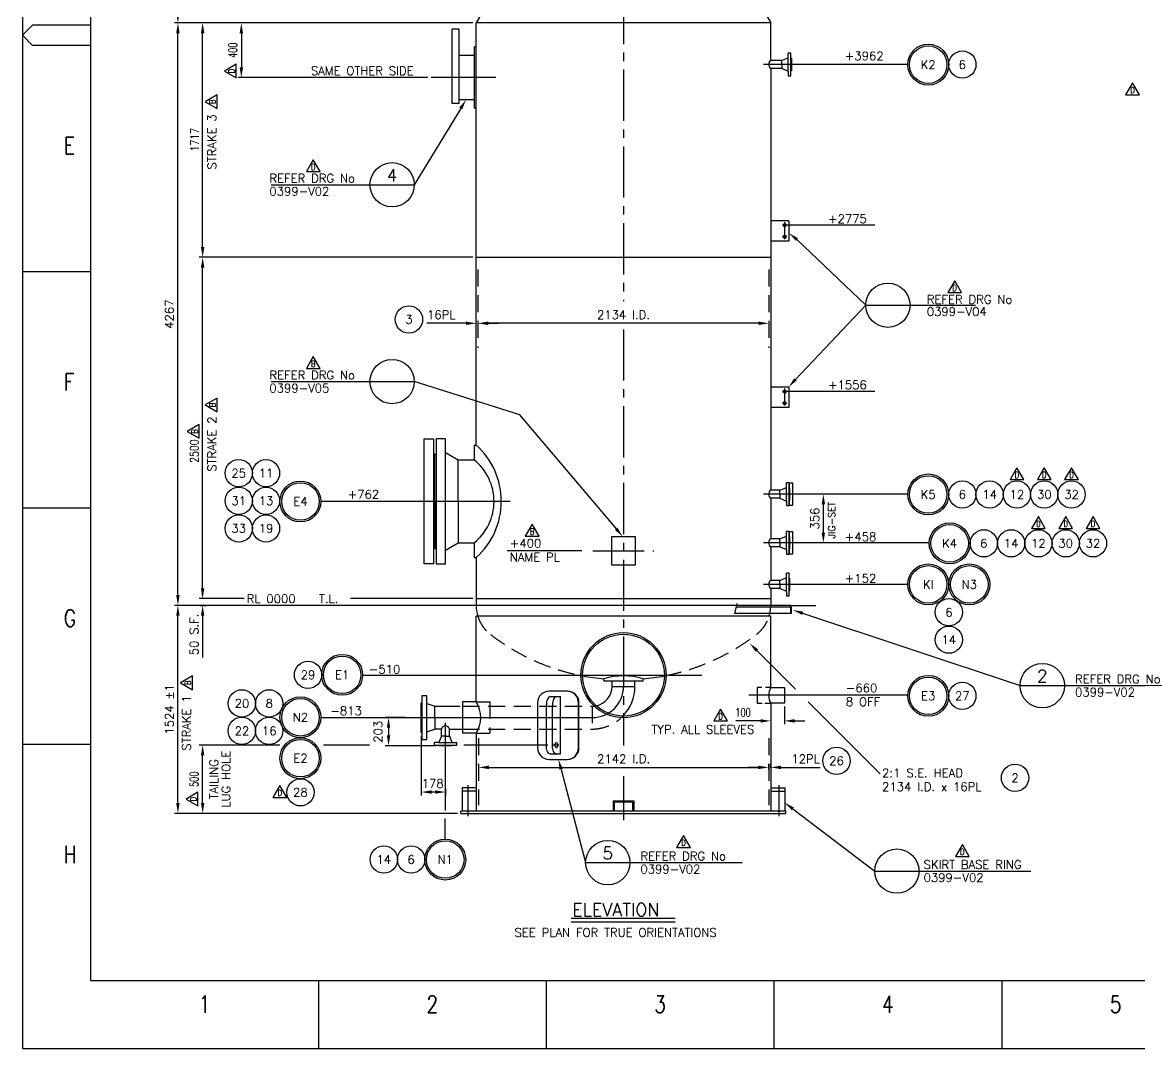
# Model space of a CAD drawing. Extents: x 0 to 21025, y 0 to 14850.
# Drawn here: x 0 to 8185, y 0 to 7520 of the extents above; entities that cross this region are included whole.
import ezdxf
from ezdxf.enums import TextEntityAlignment as Align

# ---------------------------------------------------------------- set-up
doc = ezdxf.new("R2010")
doc.units = 0
doc.header["$LTSCALE"] = 500
doc.header["$MEASUREMENT"] = 0
for name, pattern in [('CENTER', [2, 1.25, -0.25, 0.25, -0.25]), ('CENTER2', [1.125, 0.75, -0.125, 0.125, -0.125]), ('HIDDEN', [0.375, 0.25, -0.125])]:
    doc.linetypes.add(name, pattern=pattern)
doc.layers.get('0').update_dxf_attribs({"linetype": 'CONTINUOUS'})
doc.layers.get('DEFPOINTS').update_dxf_attribs({"linetype": 'CONTINUOUS'})
for name, color, linetype in [('BORDER', 5, 'CONTINUOUS'), ('CENTER', 7, 'CENTER2'), ('DIM', 7, 'CONTINUOUS'), ('DIMS', 7, 'CONTINUOUS'), ('HIDDEN', 2, 'HIDDEN'), ('L025_BLK', 7, 'CONTINUOUS'), ('L025_CENTER', 7, 'CENTER'), ('L050_CONT', 1, 'CONTINUOUS'), ('L25', 7, 'CONTINUOUS'), ('L35', 2, 'CONTINUOUS'), ('L50', 1, 'CONTINUOUS'), ('TEXT35', 2, 'CONTINUOUS'), ('TEXT50', 1, 'CONTINUOUS')]:
    doc.layers.add(name, color=color, linetype=linetype)
doc.styles.add('ROMANS', font='ROMANS', dxfattribs={"height": 62.5})
doc.styles.add('T25', font='romans', dxfattribs={"width": 0.8, "height": 2.5})
doc.styles.add('T50', font='romans', dxfattribs={"width": 0.8, "height": 5})
doc.styles.add('TDIM', font='romans', dxfattribs={"width": 0.7})
doc.dimstyles.get("Standard").update_dxf_attribs({"dimtxt": 0.18, "dimasz": 0.18, "dimexe": 0.18, "dimexo": 0.0625, "dimgap": 0.09, "dimtad": 0, "dimtih": 1, "dimtoh": 1, "dimdec": 4, "dimzin": 0, "dimdsep": 46, "dimtxsty": 'Standard', "dimcen": 0.09, "dimadec": 0, "dimazin": 0, "dimtfac": 1, "dimtdec": 4, "dimtofl": 0, "dimtmove": 0, "dimatfit": 3, "dimfxl": 0, "dimtolj": 1, "dimtzin": 0, "dimarcsym": 0})

# ---------------------------------------------------------------- blocks, each defined once
blk = doc.blocks.new('*D9')
at = {"color": 0, "linetype": 'ByBlock'}
for p, q in [((3299.5, 7096), (1114.5, 7096)), ((1139.5, 2904), (1139.5, 7021)), ((3022.3, 2829), (1114.5, 2829))]:
    blk.add_line(p, q, dxfattribs=at)
for points in [[(1127, 7021), (1152, 7021), (1139.5, 7096)], [(1127, 2904), (1152, 2904), (1139.5, 2829)]]:
    blk.add_solid(points, dxfattribs=at)
at = {"layer": 'DEFPOINTS', "color": 0, "linetype": 'ByBlock'}
for p in [(1139.5, 7096), (3324.5, 7096), (3047.3, 2829)]:
    blk.add_point(p, dxfattribs=at)
at = {"color": 2, "linetype": 'ByBlock', "style": 'ROMANS'}
blk.add_text('4267', height=62.5, rotation=90, dxfattribs=at).set_placement((1077, 4962.5), align=Align.MIDDLE_CENTER)
blk = doc.blocks.new('*D10')
at = {"color": 0, "linetype": 'ByBlock'}
for p, q in [((3911.5, 8163), (1114.5, 8163)), ((1139.5, 7171), (1139.5, 8088)), ((3299.5, 7096), (1114.5, 7096))]:
    blk.add_line(p, q, dxfattribs=at)
for points in [[(1127, 8088), (1152, 8088), (1139.5, 8163)], [(1127, 7171), (1152, 7171), (1139.5, 7096)]]:
    blk.add_solid(points, dxfattribs=at)
at = {"layer": 'DEFPOINTS', "color": 0, "linetype": 'ByBlock'}
for p in [(1139.5, 8163), (3936.5, 8163), (3324.5, 7096)]:
    blk.add_point(p, dxfattribs=at)
at = {"color": 2, "linetype": 'ByBlock', "style": 'ROMANS'}
blk.add_text('1067', height=62.5, rotation=90, dxfattribs=at).set_placement((1077, 7629.5), align=Align.MIDDLE_CENTER)
blk = doc.blocks.new('*D11')
at = {"color": 0, "linetype": 'ByBlock'}
for p, q in [((3324.5, 4920.6), (3324.5, 4920.6)), ((3337.5, 4920.6), (3337.5, 4920.6)), ((3174.5, 4895.6), (2963.2, 4895.6)), ((3249.5, 4895.6), (3174.5, 4895.6)), ((3412.5, 4895.6), (3487.5, 4895.6))]:
    blk.add_line(p, q, dxfattribs=at)
for points in [[(3249.5, 4908.1), (3249.5, 4883.1), (3324.5, 4895.6)], [(3412.5, 4908.1), (3412.5, 4883.1), (3337.5, 4895.6)]]:
    blk.add_solid(points, dxfattribs=at)
at = {"layer": 'DEFPOINTS', "color": 0, "linetype": 'ByBlock'}
for p in [(3324.5, 4895.6), (3324.5, 4895.6), (3337.5, 4895.6)]:
    blk.add_point(p, dxfattribs=at)
at = {"color": 2, "linetype": 'ByBlock', "style": 'ROMANS'}
blk.add_text('16PL', height=62.5, dxfattribs=at).set_placement((3068.9, 4958.1), align=Align.MIDDLE_CENTER)
blk = doc.blocks.new('*D12')
at = {"color": 0, "linetype": 'ByBlock'}
for p, q in [((3337.5, 4920.6), (3337.5, 4920.6)), ((5394.5, 4895.6), (3412.5, 4895.6)), ((5469.5, 4888.5), (5469.5, 4870.6))]:
    blk.add_line(p, q, dxfattribs=at)
for points in [[(3412.5, 4908.1), (3412.5, 4883.1), (3337.5, 4895.6)], [(5394.5, 4908.1), (5394.5, 4883.1), (5469.5, 4895.6)]]:
    blk.add_solid(points, dxfattribs=at)
at = {"layer": 'DEFPOINTS', "color": 0, "linetype": 'ByBlock'}
for p in [(5469.5, 4913.5), (3337.5, 4895.6), (3337.5, 4895.6)]:
    blk.add_point(p, dxfattribs=at)
at = {"color": 2, "linetype": 'ByBlock', "style": 'ROMANS'}
blk.add_text('2134 I.D.', height=62.5, dxfattribs=at).set_placement((4403.5, 4958.1), align=Align.MIDDLE_CENTER)
blk = doc.blocks.new('*D13')
at = {"color": 0, "linetype": 'ByBlock'}
for p, q in [((5842.8, 3643.3), (5842.8, 3643.3)), ((5867.8, 3362.3), (5867.8, 3568.3)), ((5842.8, 3287.3), (5842.8, 3287.3))]:
    blk.add_line(p, q, dxfattribs=at)
for points in [[(5855.3, 3568.3), (5880.3, 3568.3), (5867.8, 3643.3)], [(5855.3, 3362.3), (5880.3, 3362.3), (5867.8, 3287.3)]]:
    blk.add_solid(points, dxfattribs=at)
at = {"layer": 'DEFPOINTS', "color": 0, "linetype": 'ByBlock'}
for p in [(5867.8, 3643.3), (5867.8, 3643.3), (5867.8, 3287.3)]:
    blk.add_point(p, dxfattribs=at)
at = {"color": 2, "linetype": 'ByBlock', "style": 'ROMANS'}
blk.add_text('356', height=62.5, rotation=90, dxfattribs=at).set_placement((5805.3, 3465.3), align=Align.MIDDLE_CENTER)
blk = doc.blocks.new('*D14')
at = {"color": 0, "linetype": 'ByBlock'}
for p, q in [((5392.5, 1641.8), (5317.5, 1641.8)), ((5467.5, 1625.9), (5467.5, 1666.8)), ((5482.5, 1639.5), (5482.5, 1666.8)), ((5557.5, 1641.8), (5632.5, 1641.8)), ((5632.5, 1641.8), (5843.8, 1641.8))]:
    blk.add_line(p, q, dxfattribs=at)
for points in [[(5392.5, 1654.3), (5392.5, 1629.3), (5467.5, 1641.8)], [(5557.5, 1654.3), (5557.5, 1629.3), (5482.5, 1641.8)]]:
    blk.add_solid(points, dxfattribs=at)
at = {"layer": 'DEFPOINTS', "color": 0, "linetype": 'ByBlock'}
for p in [(5482.5, 1641.8), (5467.5, 1600.9), (5482.5, 1614.5)]:
    blk.add_point(p, dxfattribs=at)
at = {"color": 2, "linetype": 'ByBlock', "style": 'ROMANS'}
blk.add_text('12PL', height=62.5, dxfattribs=at).set_placement((5738.2, 1704.3), align=Align.MIDDLE_CENTER)
blk = doc.blocks.new('*D33')
at = {"color": 0, "linetype": 'ByBlock'}
for p, q in [((3342.3, 1657.7), (3342.3, 1666.8)), ((3417.3, 1641.8), (5392.5, 1641.8)), ((5467.5, 1625.9), (5467.5, 1666.8))]:
    blk.add_line(p, q, dxfattribs=at)
for points in [[(3417.3, 1654.3), (3417.3, 1629.3), (3342.3, 1641.8)], [(5392.5, 1654.3), (5392.5, 1629.3), (5467.5, 1641.8)]]:
    blk.add_solid(points, dxfattribs=at)
at = {"layer": 'DEFPOINTS', "color": 0, "linetype": 'ByBlock'}
for p in [(5467.5, 1641.8), (3342.3, 1632.7), (5467.5, 1600.9)]:
    blk.add_point(p, dxfattribs=at)
at = {"color": 2, "linetype": 'ByBlock', "style": 'ROMANS'}
blk.add_text('2142 I.D.', height=62.5, dxfattribs=at).set_placement((4404.9, 1704.3), align=Align.MIDDLE_CENTER)
blk = doc.blocks.new('*D15')
at = {"color": 0, "linetype": 'ByBlock'}
for p, q in [((2922.5, 1872.7), (2922.5, 1436.2)), ((3099.5, 1484.8), (3099.5, 1436.2)), ((3024.5, 1461.2), (2997.5, 1461.2))]:
    blk.add_line(p, q, dxfattribs=at)
for points in [[(2997.5, 1473.7), (2997.5, 1448.7), (2922.5, 1461.2)], [(3024.5, 1473.7), (3024.5, 1448.7), (3099.5, 1461.2)]]:
    blk.add_solid(points, dxfattribs=at)
at = {"layer": 'DEFPOINTS', "color": 0, "linetype": 'ByBlock'}
for p in [(2922.5, 1897.7), (3099.5, 1509.8), (2922.5, 1461.2)]:
    blk.add_point(p, dxfattribs=at)
at = {"color": 2, "linetype": 'ByBlock', "style": 'ROMANS'}
blk.add_text('178', height=62.5, dxfattribs=at).set_placement((3005.8, 1523.7), align=Align.MIDDLE_CENTER)
blk = doc.blocks.new('*D16')
at = {"color": 0, "linetype": 'ByBlock'}
for p, q in [((2801.3, 2006.7), (2657.7, 2006.7)), ((2682.7, 1931.7), (2682.7, 1875.7)), ((3028.8, 1800.7), (2657.7, 1800.7))]:
    blk.add_line(p, q, dxfattribs=at)
for points in [[(2670.2, 1931.7), (2695.2, 1931.7), (2682.7, 2006.7)], [(2670.2, 1875.7), (2695.2, 1875.7), (2682.7, 1800.7)]]:
    blk.add_solid(points, dxfattribs=at)
at = {"layer": 'DEFPOINTS', "color": 0, "linetype": 'ByBlock'}
for p in [(2826.3, 2006.7), (2682.7, 1800.7), (3053.8, 1800.7)]:
    blk.add_point(p, dxfattribs=at)
at = {"color": 2, "linetype": 'ByBlock', "style": 'ROMANS'}
blk.add_text('203', height=62.5, rotation=90, dxfattribs=at).set_placement((2605.7, 1902.6), align=Align.MIDDLE_CENTER)
blk = doc.blocks.new('REV')
for p, q in [((0, 3.05), (-2.02, -0.44)), ((2.02, -0.44), (0, 3.05)), ((-2.02, -0.44), (2.02, -0.44))]:
    blk.add_line(p, q)
at = {"style": 'T25', "width": 0.8}
blk.add_attdef('REV_LEVEL', text='', height=1.8, dxfattribs=at).set_placement((0, 0), align=Align.CENTER)
blk = doc.blocks.new('*D39')
at = {"color": 0, "linetype": 'ByBlock'}
for p, q in [((3299.5, 7515), (1579.2, 7515)), ((1604.2, 7440), (1604.2, 7190)), ((2969.7, 7115), (1579.2, 7115))]:
    blk.add_line(p, q, dxfattribs=at)
for points in [[(1591.7, 7440), (1616.7, 7440), (1604.2, 7515)], [(1591.7, 7190), (1616.7, 7190), (1604.2, 7115)]]:
    blk.add_solid(points, dxfattribs=at)
at = {"layer": 'DEFPOINTS', "color": 0, "linetype": 'ByBlock'}
for p in [(3324.5, 7515), (1604.2, 7115), (2994.7, 7115)]:
    blk.add_point(p, dxfattribs=at)
at = {"color": 2, "linetype": 'ByBlock', "style": 'TDIM', "width": 0.7}
blk.add_text('400', height=62.5, rotation=90, dxfattribs=at).set_placement((1541.7, 7315), align=Align.MIDDLE_CENTER)
blk = doc.blocks.new('*D40')
at = {"color": 0, "linetype": 'ByBlock'}
for p, q in [((1885.2, 2224), (1295.8, 2224)), ((1320.8, 1799), (1320.8, 2149)), ((3188, 1724), (1295.8, 1724))]:
    blk.add_line(p, q, dxfattribs=at)
for points in [[(1308.3, 2149), (1333.3, 2149), (1320.8, 2224)], [(1308.3, 1799), (1333.3, 1799), (1320.8, 1724)]]:
    blk.add_solid(points, dxfattribs=at)
at = {"layer": 'DEFPOINTS', "color": 0, "linetype": 'ByBlock'}
for p in [(1320.8, 2224), (1910.2, 2224), (3213, 1724)]:
    blk.add_point(p, dxfattribs=at)
at = {"color": 2, "linetype": 'ByBlock', "style": 'TDIM', "width": 0.7}
blk.add_text('500', height=62.5, rotation=90, dxfattribs=at).set_placement((1258.3, 1974), align=Align.MIDDLE_CENTER)
blk = doc.blocks.new('*D44')
at = {"color": 0, "linetype": 'ByBlock'}
for p, q in [((5482.5, 2506), (5482.5, 2376.6)), ((5582.5, 2506), (5582.5, 2376.6)), ((5332.5, 2401.6), (5226.3, 2401.6)), ((5407.5, 2401.6), (5332.5, 2401.6)), ((5657.5, 2401.6), (5732.5, 2401.6))]:
    blk.add_line(p, q, dxfattribs=at)
for points in [[(5407.5, 2414.1), (5407.5, 2389.1), (5482.5, 2401.6)], [(5657.5, 2414.1), (5657.5, 2389.1), (5582.5, 2401.6)]]:
    blk.add_solid(points, dxfattribs=at)
at = {"layer": 'DEFPOINTS', "color": 0, "linetype": 'ByBlock'}
for p in [(5482.5, 2531), (5582.5, 2531), (5482.5, 2401.6)]:
    blk.add_point(p, dxfattribs=at)
at = {"color": 2, "linetype": 'ByBlock', "style": 'TDIM', "width": 0.7}
blk.add_text('100', height=62.5, dxfattribs=at).set_placement((5279.4, 2464.1), align=Align.MIDDLE_CENTER)
blk = doc.blocks.new('FLG00026')
for p, q in [((-82.55, 0), (-82.55, 22.225)), ((-82.55, 22.225), (82.55, 22.225)), ((82.55, 0), (-82.55, 0)), ((82.55, 22.225), (82.55, 0))]:
    blk.add_line(p, q)

msp = doc.modelspace()

# ---------------------------------------------------------------- linework, layer by layer
at = {"color": 0, "linetype": 'ByBlock'}
for p, q in [((3299.50977, 7515.02412), (1295.76304, 7515.02412)), ((1320.76304, 5873.02412), (1320.76304, 7440.02412)), ((3299.50977, 5798.02412), (1295.76304, 5798.02412)), ((3299.50977, 5798.02412), (1295.76304, 5798.02412)), ((1320.76304, 3323.02412), (1320.76304, 5723.02412)), ((1320.76304, 3373.02412), (1320.76304, 3448.02412)), ((1624.22934, 3298.02412), (1295.76304, 3298.02412)), ((3299.50977, 3298.02412), (2404.41897, 3298.02412)), ((1430.41146, 3248.02412), (1114.53625, 3248.02412)), ((2943.7832, 3248.02412), (1295.76304, 3248.02412)), ((1304.98647, 3248.02412), (1345.76304, 3248.02412)), ((1139.53625, 1799.02412), (1139.53625, 3173.02412)), ((1320.76304, 3173.02412), (1320.76304, 3098.02412)), ((1320.76304, 3098.02412), (1320.76304, 2866.73615)), ((3188.00977, 1724.02412), (1114.53625, 1724.02412))]:
    msp.add_line(p, q, dxfattribs=at)
for points in [[(1308.26304, 7440.02412), (1333.26304, 7440.02412), (1320.76304, 7515.02412)], [(1308.26304, 5873.02412), (1333.26304, 5873.02412), (1320.76304, 5798.02412)], [(1308.26304, 5723.02412), (1333.26304, 5723.02412), (1320.76304, 5798.02412)], [(1308.26304, 3373.02412), (1333.26304, 3373.02412), (1320.76304, 3298.02412)], [(1127.03625, 3173.02412), (1152.03625, 3173.02412), (1139.53625, 3248.02412)], [(1308.26304, 3173.02412), (1333.26304, 3173.02412), (1320.76304, 3248.02412)], [(1127.03625, 1799.02412), (1152.03625, 1799.02412), (1139.53625, 1724.02412)]]:
    msp.add_solid(points, dxfattribs=at)
at = {"layer": 'BORDER', "color": 4, "linetype": 'Continuous'}
for p, q in [((0, 14850), (0, 0)), ((0, 0), (21025, 0))]:
    msp.add_line(p, q, dxfattribs=at)
at = {"layer": 'BORDER', "color": 6}
for p, q in [((500, 14350), (500, 500)), ((500, 500), (20525, 500))]:
    msp.add_line(p, q, dxfattribs=at)
at = {"layer": 'BORDER', "color": 3}
for p, q in [((0, 7425), (75, 7500)), ((500, 7500), (75, 7500)), ((0, 7425), (75, 7350)), ((500, 7350), (75, 7350))]:
    msp.add_line(p, q, dxfattribs=at)
at = {"layer": 'BORDER', "color": 1}
for p, q in [((0, 5693.75), (500, 5693.75)), ((0, 3962.5), (500, 3962.5)), ((0, 2231.25), (500, 2231.25)), ((2168.75, 500), (2168.75, 0)), ((3837.5, 500), (3837.5, 0)), ((5506.25, 500), (5506.25, 0)), ((7175, 500), (7175, 0))]:
    msp.add_line(p, q, dxfattribs=at)
at = {"layer": 'CENTER'}
for p, q in [((4403.50977, 10548.2075), (4403.50977, 5475.64356)), ((4403.50977, 5269.84204), (4403.50977, 2220.21888)), ((4180.06141, 3648.02412), (4626.11263, 3648.02412)), ((4403.50977, 1997.07587), (4403.50977, 1675.29495))]:
    msp.add_line(p, q, dxfattribs=at)
at = {"layer": 'DEFPOINTS', "color": 0, "linetype": 'ByBlock'}
for p in [(1320.76304, 7515.02412), (3324.50977, 7515.02412), (1320.76304, 5798.02412), (3324.50977, 5798.02412), (3324.50977, 5798.02412), (5619.698, 4108.62959), (1139.53625, 3248.02412), (1279.98647, 3248.02412), (1320.76304, 3248.02412), (1455.41146, 3248.02412), (2968.7832, 3248.02412), (3213.00977, 1724.02412)]:
    msp.add_point(p, dxfattribs=at)
at = {"layer": 'DIM'}
for p, q in [((5674.31725, 5928.34122), (6178.10818, 5446.96471)), ((5662.80752, 4903.92415), (6178.10818, 5446.96471)), ((5715.96645, 3190.21392), (7309.54608, 2659.8528)), ((5380.72428, 2917.18612), (5663.06386, 2634.69032)), ((5756.96723, 2540.73499), (6284.60091, 2012.80936))]:
    msp.add_line(p, q, dxfattribs=at)
for points in [[(5666.56615, 5918.53457), (5682.06835, 5938.14787), (5615.47733, 5974.84782)], [(5672.33204, 4895.82887), (5653.283, 4912.01942), (5614.23586, 4846.77702)], [(5712.01917, 3178.35352), (5719.91372, 3202.07432), (5644.80406, 3213.89756)], [(5371.88301, 2908.34973), (5389.56556, 2926.02251), (5327.70595, 2970.2338)]]:
    msp.add_solid(points, dxfattribs=at)
at = {"layer": 'DIMS'}
for p, q in [((3211.549, 6888.95635), (2871.07878, 6329.51932)), ((3643.41993, 4644.8839), (2871.07878, 4887.33595)), ((4355.01918, 3805.24006), (3643.41993, 4644.8839)), ((2543.10083, 2224.02412), (2204.99013, 2224.02412)), ((3850.26761, 2224.02412), (3233.06643, 2224.02412)), ((3946.83419, 2046.47747), (4126.10018, 1362.92659)), ((5644.20669, 1756.96363), (6243.99048, 1300.80508))]:
    msp.add_line(p, q, dxfattribs=at)
for points in [[(3200.87104, 6895.4549), (3222.22696, 6882.4578), (3250.54029, 6953.02412)], [(4359.46053, 3817.1406), (4340.38855, 3800.97708), (4398.41512, 3751.8429)], [(3934.74308, 2043.30649), (3958.92529, 2049.64845), (3927.80832, 2119.02412)], [(5636.63975, 1747.01418), (5651.77363, 1766.91308), (5584.51001, 1802.36524)]]:
    msp.add_solid(points, dxfattribs=at)
at = {"layer": 'HIDDEN'}
for p, q in [((3337.50952, 5708.28872), (3337.50952, 5135.62365)), ((5469.51001, 5708.28872), (5469.51001, 5135.62365)), ((5626.51001, 3238.02412), (5626.51001, 3188.02412)), ((5416.38571, 2645.98897), (5382.51001, 2645.98897)), ((5382.51001, 2645.98897), (5382.51001, 2530.98897)), ((5482.51001, 2645.98897), (5443.1353, 2645.98897)), ((3324.50977, 2540.57686), (3424.50977, 2540.57686)), ((3424.50977, 2540.57686), (3424.50977, 2310.77608)), ((3224.50977, 2509.55928), (4175.12671, 2509.55928)), ((4175.12671, 2509.46162), (4175.12671, 2341.79365)), ((5382.51001, 2530.98897), (5419.72938, 2530.98897)), ((5439.79158, 2530.98897), (5482.51001, 2530.98897)), ((3224.50977, 2341.79365), (4175.12671, 2341.79365)), ((3324.50977, 2310.77608), (3424.50977, 2310.77608)), ((3342.30721, 2274.86617), (3342.30721, 1783.04072)), ((5467.51001, 2274.86617), (5467.51001, 1783.04072))]:
    msp.add_line(p, q, dxfattribs=at)
for centre, radius, start, end in [((5213.97372, 3247.99493), 268.53239, 347.095421567, 0.006229637), ((3593.15931, 3248.02508), 268.65022, 197.190045054, 232.339902779), ((5213.84873, 3248.03323), 268.66385, 307.661017788, 342.809034379), ((4403.50092, 4297.95118), 1594.92486, 232.338947568, 259.160150567), ((4403.51539, 4297.95906), 1594.93307, 280.83988409, 307.660971179), ((4175.13469, 2654.24005), 144.77843, 269.996840319, 281.549858388), ((4175.12867, 2654.37748), 312.67953, 269.99963987, 315.847197233)]:
    msp.add_arc(centre, radius, start, end, dxfattribs=at)
at = {"layer": 'L025_CENTER'}
for p, q in [((3469.41755, 7115.02412), (2994.69178, 7115.02412)), ((3930.48065, 2224.02412), (3886.63324, 2224.02412))]:
    msp.add_line(p, q, dxfattribs=at)
at = {"layer": 'L050_CONT'}
for p, q in [((3149.50977, 6925.02412), (3149.50977, 7470.02412)), ((3199.50977, 7470.02412), (3149.50977, 7470.02412)), ((3199.50977, 6925.02412), (3199.50977, 7470.02412)), ((3199.50977, 6925.02412), (3149.50977, 6925.02412)), ((3988.91242, 2619.02412), (3859.7161, 2619.02412)), ((3867.31472, 2579.02412), (3941.12199, 2579.02412)), ((3941.12199, 2159.02412), (3941.12199, 2579.02412)), ((3774.7161, 2534.02412), (3774.7161, 2204.02412)), ((4073.91242, 2204.02412), (4073.91242, 2534.02412)), ((4077.53767, 2204.02412), (4077.53767, 2534.02412)), ((3867.31472, 2159.02412), (3941.12199, 2159.02412)), ((3859.7161, 2119.02412), (3988.91242, 2119.02412))]:
    msp.add_line(p, q, dxfattribs=at)
for points in [[(3867.31472, 2579.02412, 0.1897765461), (3857.78616, 2575.27241, 0.1009335941), (3846.88635, 2559.98606, 0.0591126511), (3840.83566, 2540.43633, 0.0455474103), (3838.42465, 2514.02412, 0.0455474103)], [(3912.10459, 2579.02412, 0.1897765461), (3902.57603, 2575.27241, 0.1009335941), (3891.67622, 2559.98606, 0.0591126511), (3885.62553, 2540.43633, 0.0455474103), (3883.21451, 2514.02412, 0.0455474103)], [(3867.31472, 2159.02412, -0.1897765461), (3857.78616, 2162.77584, -0.1009335941), (3846.88635, 2178.06218, -0.0591126511), (3840.83566, 2197.61191, -0.0455474103), (3838.42465, 2224.02412, -0.0455474103)], [(3912.10459, 2159.02412, -0.1897765461), (3902.57603, 2162.77584, -0.1009335941), (3891.67622, 2178.06218, -0.0591126511), (3885.62553, 2197.61191, -0.0455474103), (3883.21451, 2224.02412, -0.0455474103)]]:
    msp.add_lwpolyline(points, format="xyb", dxfattribs=at)
for points in [[(3838.42465, 2514.02412), (3838.42465, 2224.02412)], [(3883.21451, 2224.02412), (3883.21451, 2514.02412)]]:
    msp.add_lwpolyline(points, dxfattribs=at)
msp.add_lwpolyline([(3912.10459, 2205.02412, -0.1897765461), (3909.31932, 2206.12078, -0.1009335941), (3906.13322, 2210.58909, -0.0591126511), (3904.36456, 2216.30363, -0.0455474103), (3903.6598, 2224.02412, -0.0455474103), (3904.36456, 2231.74461, -0.0591126511), (3906.13322, 2237.45915, -0.1009335941), (3909.31932, 2241.92747, -0.1897765461), (3912.10459, 2243.02412, -0.1897765461), (3914.88986, 2241.92747, -0.1009335941), (3918.07596, 2237.45915, -0.0591126511), (3919.84462, 2231.74461, -0.0455474103), (3920.54938, 2224.02412, -0.0455474103), (3919.84462, 2216.30363, -0.0591126511), (3918.07596, 2210.58909, -0.1009335941), (3914.88986, 2206.12078, -0.1897765461)], format="xyb", close=True, dxfattribs=at)
for centre, start, end in [((3859.7161, 2534.02412), 90, 180), ((3988.91242, 2534.02412), 0, 90), ((3992.53767, 2534.02412), 0, 90), ((3859.7161, 2204.02412), 180, 270), ((3988.91242, 2204.02412), 270, 0), ((3992.53767, 2204.02412), 270, 0)]:
    msp.add_arc(centre, 85, start, end, dxfattribs=at)
at = {"layer": 'L25'}
for p, q in [((6486.03684, 7211.27217), (5428.48267, 7211.27217)), ((1823.0793, 6329.51932), (2871.07878, 6329.51932)), ((6244.34093, 6033.61787), (5568.69165, 6033.61787)), ((5584.46021, 5931.38936), (5584.46021, 6056.33662)), ((5598.65064, 5948.43037), (5568.69165, 5948.43037)), ((6178.10818, 5446.96471), (6982.44248, 5446.96471)), ((1823.0793, 4887.33595), (2871.07878, 4887.33595)), ((5584.46021, 4712.38936), (5584.46021, 4837.33662)), ((6244.34093, 4814.61787), (5568.69165, 4814.61787)), ((5598.65064, 4729.43037), (5568.69165, 4729.43037)), ((6486.0299, 4062.27217), (5428.48267, 4062.27217)), ((3573.25928, 4010.02412), (2187.21135, 4010.02412)), ((6643.21993, 3706.27217), (5428.48267, 3706.27217)), ((4099.21035, 3648.02412), (3551.61629, 3648.02412)), ((6486.01954, 3401.27217), (5428.48267, 3401.27217)), ((5231.42017, 3248.02412), (2968.7832, 3248.02412)), ((5234.17993, 3260.64522), (5217.82788, 3185.86787)), ((5632.51001, 3248.02412), (5812.84302, 3248.02412)), ((2492.76396, 2736.54561), (4976.56079, 2736.54561)), ((7309.54608, 2659.8528), (8444.82596, 2659.8528)), ((6486.06714, 2588.89717), (5321.31274, 2588.89717)), ((2187.19678, 2425.67647), (4175.12671, 2425.67647)), ((3099.51172, 1744.35878), (3099.51172, 2387.14912)), ((3264.55981, 1929.64717), (3264.55981, 1703.92256)), ((5542.45972, 1929.64717), (5542.45972, 1703.92256)), ((3097.89109, 1535.52031), (3097.89109, 1686.10182)), ((4126.10018, 1362.92659), (5272.85748, 1362.92659)), ((6243.99048, 1300.80508), (7387.31197, 1300.80508)), ((4021.20777, 954.98392), (4782.47609, 954.98392)), ((4021.20777, 929.98392), (4782.47609, 929.98392))]:
    msp.add_line(p, q, dxfattribs=at)
for centre, radius in [((6636.01945, 7209.89133), 150), ((6636.01945, 7209.89133), 137.5), ((6886.01945, 7209.89133), 100), ((2832.18968, 5342.69997), 100), ((1584.96558, 4216.55431), 100), ((1784.96558, 4216.55431), 100), ((6636.01945, 4060.50178), 150), ((6636.01945, 4060.50178), 137.5), ((1584.96558, 4014.27971), 100), ((1784.96558, 4014.27971), 100), ((2037.21515, 4008.95671), 150), ((2037.21515, 4008.95671), 137.5), ((6886.01945, 4060.50178), 100), ((7086.01945, 4060.50178), 100), ((7286.01945, 4060.50178), 100), ((7486.01945, 4060.50178), 100), ((7686.01945, 4060.50178), 100), ((1584.96558, 3812.0051), 100), ((1784.96558, 3812.0051), 100), ((6793.1732, 3702.52817), 150), ((6793.1732, 3702.52817), 137.5), ((7043.1732, 3702.52817), 100), ((7243.1732, 3702.52817), 100), ((7443.1732, 3702.52817), 100), ((7643.1732, 3702.52817), 100), ((7843.1732, 3702.52817), 100), ((6636.01945, 3401.42888), 150), ((6636.01945, 3401.42888), 137.5), ((6936.95224, 3401.42888), 150), ((6936.95224, 3401.42888), 137.5), ((6787.30168, 3197.30203), 100), ((6787.30168, 2996.56917), 100), ((2342.78228, 2738.89009), 150), ((2342.78228, 2738.89009), 137.5), ((2092.78228, 2738.89009), 100), ((6636.01945, 2585.11522), 150), ((6636.01945, 2585.11522), 137.5), ((1608.39517, 2529.94534), 100), ((1808.39517, 2529.94534), 100), ((6886.01945, 2585.11522), 100), ((2037.2151, 2428.02095), 150), ((2037.2151, 2428.02095), 137.5), ((1608.39517, 2328.13509), 100), ((1808.39517, 2328.13509), 100), ((2037.2151, 2128.02095), 150), ((2037.2151, 2128.02095), 137.5), ((5964.21929, 2109.41561), 100), ((7272.00854, 1984.11431), 100), ((2037.2151, 1878.02095), 100), ((2647.89109, 1385.52031), 100), ((2847.89109, 1385.52031), 100), ((3097.89109, 1385.52031), 150), ((3097.89109, 1385.52031), 137.5)]:
    msp.add_circle(centre, radius, dxfattribs=at)
msp.add_arc((4175.12434, 2654.38197), 228.80316, 270.000594459, 359.999405541, dxfattribs=at)
at = {"layer": 'L35'}
for centre in [(2708.74128, 6329.51932), (6340.44568, 5446.96471), (2708.74128, 4887.33595), (7471.88358, 2659.8528), (4288.43768, 1362.92659), (6406.32798, 1300.80508)]:
    msp.add_circle(centre, 162.3375, dxfattribs=at)
at = {"layer": 'L50'}
for p, q in [((3936.50977, 8582.02412), (3324.50977, 7515.02412)), ((4870.50977, 8582.02412), (5482.51001, 7515.02412)), ((3324.50977, 4422.20215), (3324.50977, 7515.02412)), ((5482.51001, 7515.02412), (3324.50977, 7515.02412)), ((5482.51001, 7241.09639), (5482.51001, 7515.02412)), ((3312.50977, 6890.02412), (3312.50977, 7340.02412)), ((3324.50977, 7340.02412), (3312.50977, 7340.02412)), ((5610.36548, 7263.1335), (5610.36548, 7293.6374)), ((5630.36548, 7293.6374), (5610.36548, 7293.6374)), ((5630.36548, 7128.6374), (5630.36548, 7293.6374)), ((3312.50977, 7277.02412), (3199.50977, 7277.02412)), ((5562.46997, 7241.09639), (5482.51001, 7241.09639)), ((5562.46997, 7241.09639), (5607.177, 7258.47334)), ((5562.46997, 7211.27217), (5562.46997, 7241.09639)), ((5562.46997, 7211.27217), (5562.46997, 7181.44795)), ((5610.36548, 7158.89912), (5610.36548, 7262.89522)), ((5633.34009, 7257.36397), (5630.55005, 7257.36397)), ((5633.34009, 7257.36397), (5633.34009, 7165.18037)), ((5482.51001, 7181.44795), (5482.51001, 4092.09639)), ((5562.46997, 7181.44795), (5482.51001, 7181.44795)), ((5562.46997, 7181.44795), (5607.2229, 7163.5417)), ((5610.36548, 7158.89912), (5610.36548, 7128.6374)), ((5610.36548, 7128.6374), (5630.36548, 7128.6374)), ((5633.34009, 7165.18037), (5630.55005, 7165.18037)), ((3312.50977, 6953.02412), (3199.50977, 6953.02412)), ((3324.50977, 6890.02412), (3312.50977, 6890.02412)), ((5614.4187, 6066.02412), (5482.51001, 6066.02412)), ((5614.4187, 6066.02412), (5614.4187, 5916.02412)), ((5614.4187, 5916.02412), (5482.51001, 5916.02412)), ((3324.50977, 5798.02412), (5482.51001, 5798.02412)), ((5614.4187, 4847.02412), (5482.51001, 4847.02412)), ((5614.4187, 4847.02412), (5614.4187, 4697.02412)), ((5614.4187, 4697.02412), (5482.51001, 4697.02412)), ((2944.33862, 3553.29756), (2944.33862, 4468.29756)), ((2944.33862, 4468.29756), (3012.33862, 4468.29756)), ((3012.33862, 4468.29756), (3012.33862, 3553.29756)), ((3031.67554, 4468.29756), (3031.67554, 3553.29756)), ((3099.67554, 4468.29756), (3031.67554, 4468.29756)), ((3099.67554, 3553.29756), (3099.67554, 4468.29756)), ((3309.39781, 4422.20215), (3324.50977, 4422.20215)), ((3309.39781, 4422.20215), (3309.39781, 4314.68428)), ((3022.00708, 4356.50069), (3011.76099, 4356.50069)), ((3022.00708, 4010.02412), (3022.00708, 4356.50069)), ((3022.00708, 4356.50069), (3032.25317, 4356.50069)), ((3099.87671, 4368.44795), (3192.09082, 4314.68428)), ((3192.09082, 4010.02412), (3192.09082, 4314.68428)), ((3192.09082, 4314.68428), (3309.39781, 4314.68428)), ((5548.82739, 4092.36201), (5593.5354, 4109.73897)), ((5596.72388, 4114.39912), (5596.72388, 4144.90303)), ((5616.72388, 4144.90303), (5596.72388, 4144.90303)), ((5596.72388, 4010.16475), (5596.72388, 4114.16084)), ((5616.72388, 3979.90303), (5616.72388, 4144.90303)), ((5619.698, 4108.62959), (5616.90747, 4108.62959)), ((5619.698, 4108.62959), (5619.698, 4016.446)), ((5548.82739, 4092.36201), (5482.51001, 4092.36201)), ((5548.82739, 4032.71358), (5482.51001, 4032.71358)), ((5482.51001, 4032.44795), (5482.51001, 3736.09639)), ((5548.82739, 4062.53779), (5548.82739, 4092.36201)), ((5548.82739, 4062.53779), (5548.82739, 4032.71358)), ((5548.82739, 4032.71358), (5593.5813, 4014.80733)), ((5619.698, 4016.446), (5616.90747, 4016.446)), ((3022.00708, 4010.02412), (3022.00708, 3663.54951)), ((3192.09082, 4010.02412), (3192.09082, 3705.36397)), ((5596.72388, 4010.16475), (5596.72388, 3979.90303)), ((5596.72388, 3979.90303), (5616.72388, 3979.90303)), ((5596.72388, 3758.39912), (5596.72388, 3788.90303)), ((5616.72388, 3788.90303), (5596.72388, 3788.90303)), ((5616.72388, 3623.90303), (5616.72388, 3788.90303)), ((3099.87671, 3653.59248), (3192.09082, 3705.36397)), ((3192.09082, 3705.36397), (3309.39781, 3705.36397)), ((3309.39781, 3705.36397), (3309.39781, 3598.02412)), ((5548.82739, 3736.36201), (5482.51001, 3736.36201)), ((5548.82739, 3736.36201), (5593.5354, 3753.73897)), ((5548.82739, 3706.53779), (5548.82739, 3736.36201)), ((5548.82739, 3706.53779), (5548.82739, 3676.71358)), ((5596.72388, 3654.16475), (5596.72388, 3758.16084)), ((5619.698, 3752.62959), (5616.90747, 3752.62959)), ((5619.698, 3752.62959), (5619.698, 3660.446)), ((3022.00708, 3663.54951), (3011.76099, 3663.54951)), ((3022.00708, 3663.54951), (3032.25317, 3663.54951)), ((5548.82739, 3676.71358), (5482.51001, 3676.71358)), ((5482.51001, 3676.44795), (5482.51001, 3431.09639)), ((5548.82739, 3676.71358), (5593.5813, 3658.80733)), ((5596.72388, 3654.16475), (5596.72388, 3623.90303)), ((5596.72388, 3623.90303), (5616.72388, 3623.90303)), ((5619.698, 3660.446), (5616.90747, 3660.446)), ((3012.33862, 3553.29756), (2944.33862, 3553.29756)), ((3031.67554, 3553.29756), (3099.67554, 3553.29756)), ((3309.39781, 3598.02412), (3324.50977, 3598.02412)), ((3324.50977, 3598.02412), (3324.50977, 3248.02412)), ((5548.82739, 3431.36201), (5593.5354, 3448.73897)), ((5596.72388, 3453.39912), (5596.72388, 3483.90303)), ((5616.72388, 3483.90303), (5596.72388, 3483.90303)), ((5596.72388, 3349.16475), (5596.72388, 3453.16084)), ((5616.72388, 3318.90303), (5616.72388, 3483.90303)), ((5619.698, 3447.62959), (5616.90747, 3447.62959)), ((5619.698, 3447.62959), (5619.698, 3355.446)), ((5548.82739, 3431.36201), (5482.51001, 3431.36201)), ((5548.82739, 3371.71358), (5482.51001, 3371.71358)), ((5482.51001, 3371.44795), (5482.51001, 3248.02412)), ((5548.82739, 3401.53779), (5548.82739, 3431.36201)), ((5548.82739, 3401.53779), (5548.82739, 3371.71358)), ((5548.82739, 3371.71358), (5593.5813, 3353.80733)), ((3324.50977, 3298.02412), (5482.51001, 3298.02412)), ((5596.72388, 3349.16475), (5596.72388, 3318.90303)), ((5596.72388, 3318.90303), (5616.72388, 3318.90303)), ((5619.698, 3355.446), (5616.90747, 3355.446)), ((5626.51001, 3248.02412), (5231.42017, 3248.02412)), ((5231.42017, 3238.02412), (5632.51001, 3238.02412)), ((5626.51001, 3238.02412), (5626.51001, 3248.02412)), ((5632.51001, 3238.02412), (5632.51001, 3188.02412)), ((5482.51001, 3168.62764), (3324.50977, 3168.62764)), ((3324.50977, 2540.57686), (3324.50977, 3168.62764)), ((5632.51001, 3188.02412), (5218.29956, 3188.02412)), ((5482.51001, 2645.98897), (5482.51001, 3168.62764)), ((4259.08604, 2694.60257), (4259.08604, 2709.60257)), ((4548.20453, 2694.60257), (4548.20453, 2709.60257)), ((4259.08604, 2694.60257), (4548.20453, 2694.60257)), ((4320.04517, 2654.37959), (4320.04517, 2694.60257)), ((4320.04517, 2654.37959), (4487.80981, 2654.37959)), ((4487.80981, 2654.37959), (4487.80981, 2694.60257)), ((5482.51001, 2645.98897), (5582.51001, 2645.98897)), ((5582.51001, 2645.98897), (5582.51001, 2530.98897)), ((2927.09351, 2583.97725), (2927.09351, 2265.97725)), ((2962.09351, 2583.97725), (2927.09351, 2583.97725)), ((2962.09351, 2265.97725), (2962.09351, 2583.97725)), ((3224.50977, 2540.57686), (3224.50977, 2310.77608)), ((3324.50977, 2540.57686), (3224.50977, 2540.57686)), ((2922.48218, 2316.66279), (2922.48218, 2533.1335)), ((2922.48218, 2533.1335), (2927.12329, 2533.1335)), ((2962.39551, 2527.72139), (3021.80127, 2508.77998)), ((3021.80127, 2508.77998), (3208.37256, 2508.77998)), ((3021.80127, 2424.89912), (3021.80127, 2508.77998)), ((5482.51001, 2530.98897), (5482.51001, 1740.02412)), ((5582.51001, 2530.98897), (5482.51001, 2530.98897)), ((3021.80127, 2424.89912), (3021.80127, 2341.01631)), ((2922.48218, 2316.66279), (2927.12329, 2316.66279)), ((2963.32373, 2322.0749), (3021.80127, 2341.01631)), ((3069.68774, 2341.79365), (3021.80127, 2341.79365)), ((3070.09595, 2290.59834), (3070.09595, 2341.79365)), ((3129.33569, 2341.79365), (3224.50977, 2341.79365)), ((3129.7439, 2290.59834), (3129.7439, 2341.79365)), ((3324.50977, 2310.77608), (3224.50977, 2310.77608)), ((3324.50977, 2310.77608), (3324.50977, 1740.02412)), ((2927.09351, 2265.97725), (2962.09351, 2265.97725)), ((3047.54712, 2242.70186), (3017.28442, 2242.70186)), ((3017.28442, 2242.70186), (3017.28442, 2222.70186)), ((3017.28442, 2222.70186), (3182.28442, 2222.70186)), ((3047.54712, 2242.70186), (3151.54175, 2242.70186)), ((3070.09595, 2290.59834), (3052.18921, 2245.84444)), ((3053.82837, 2219.72725), (3053.82837, 2222.51631)), ((3146.01147, 2219.72725), (3053.82837, 2219.72725)), ((3099.91992, 2290.59834), (3070.09595, 2290.59834)), ((3099.91992, 2290.59834), (3129.7439, 2290.59834)), ((3129.7439, 2290.59834), (3147.12109, 2245.88936)), ((3146.01147, 2219.72725), (3146.01147, 2222.51631)), ((3151.78149, 2242.70186), (3182.28442, 2242.70186)), ((3182.28442, 2222.70186), (3182.28442, 2242.70186)), ((3222.50977, 1911.59053), (3222.50977, 1740.02412)), ((3324.50977, 1911.59053), (3222.50977, 1911.59053)), ((3324.50977, 1886.59053), (3222.50977, 1886.59053)), ((5482.51001, 1911.59053), (5584.51001, 1911.59053)), ((5482.51001, 1886.59053), (5584.51001, 1886.59053)), ((5584.51001, 1911.59053), (5584.51001, 1740.02412)), ((4328.50977, 1815.22139), (4328.50977, 1740.02412)), ((4328.50977, 1815.22139), (4478.50977, 1815.22139)), ((4338.50977, 1740.02412), (4338.50977, 1804.22139)), ((4343.50977, 1809.22139), (4463.50977, 1809.22139)), ((4468.50977, 1804.22139), (4468.50977, 1740.02412)), ((4478.50977, 1815.22139), (4478.50977, 1740.02412)), ((5594.01001, 1740.02412), (3213.00977, 1740.02412)), ((3213.00977, 1724.02412), (3213.00977, 1740.02412)), ((3213.00977, 1724.02412), (5594.01001, 1724.02412)), ((5594.01001, 1724.02412), (5594.01001, 1740.02412))]:
    msp.add_line(p, q, dxfattribs=at)
msp.add_lwpolyline([(4318.50977, 3543.02412), (4318.50977, 3753.02412), (4488.50977, 3753.02412), (4488.50977, 3543.02412)], close=True, dxfattribs=at)
for centre, radius in [((5584.46021, 6033.61787), 12), ((5584.46021, 5948.43037), 12), ((5584.46021, 4814.61787), 12), ((5584.46021, 4729.43037), 12), ((4403.50977, 2736.54561), 312), ((4403.50977, 2736.54561), 300)]:
    msp.add_circle(centre, radius, dxfattribs=at)
for centre, radius, start, end in [((5505.78635, 7211.27217), 37.83216, 127.970289891, 232.029710109), ((5605.36961, 7263.13081), 4.99587, 291.209366995, 0.030804416), ((5605.36449, 7158.89884), 5.00099, 0.003268501, 68.185161562), ((2956.03919, 4010.11313), 552.80007, 311.801582225, 48.198417775), ((3064.23502, 4010.02315), 391.05244, 308.824038443, 51.175961557), ((5591.71899, 4114.40261), 5.00489, 291.280078956, 359.960092456), ((5505.78635, 4062.27217), 37.83216, 127.970289891, 232.029710109), ((5591.72289, 4010.16446), 5.00099, 0.003268501, 68.185161562), ((5505.78635, 3706.27217), 37.83216, 127.970289891, 232.029710109), ((5591.71899, 3758.40261), 5.00489, 291.280078956, 359.960092456), ((5591.72289, 3654.16446), 5.00099, 0.003268501, 68.185161562), ((5591.71899, 3453.40261), 5.00489, 291.280078956, 359.960092456), ((5505.78635, 3401.27217), 37.83216, 127.970289891, 232.029710109), ((5591.72289, 3349.16446), 5.00099, 0.003268501, 68.185161562), ((3593.16875, 3248.02421), 268.65898, 180.000018596, 197.189272653), ((5213.29976, 3248.16597), 269.22752, 342.816576219, 347.0919708), ((4403.50952, 4298.00572), 1594.98, 259.160224142, 264.804821469), ((4403.64528, 2231.86845), 499.1265, 73.164525041, 106.835474959), ((4403.50952, 4298.00572), 1594.98, 275.204972746, 280.839775858), ((4175.13029, 2654.37094), 144.90755, 281.54120083, 0.003421229), ((4175.12888, 2654.38006), 312.68118, 315.846831609, 359.999913656), ((5588.60479, 2588.48897), 120.67457, 151.54371449, 208.45628551), ((3147.83056, 2425.67647), 210.75493, 326.962704773, 33.037295227), ((3099.51172, 2335.27067), 30.52898, 12.337241079, 167.662758921), ((3047.54724, 2247.70152), 4.99967, 269.998636131, 338.195388996), ((3151.7811, 2247.70199), 5.00013, 201.254847451, 270.00447932), ((4343.51064, 1804.22052), 5.00087, 90.009999812, 179.990000188), ((4463.50889, 1804.22052), 5.00087, 0.009999812, 89.990000188)]:
    msp.add_arc(centre, radius, start, end, dxfattribs=at)

# ---------------------------------------------------------------- block references
at = {"layer": 'L025_BLK', "xscale": 25, "yscale": 25, "zscale": 25, "rotation": 90}
for p, values in [((1556.19234, 7162.58612), {'REV_LEVEL': 'D'}), ((1415.04973, 6937.77308), {'REV_LEVEL': 'B'}), ((1415.04973, 4716.24661), {'REV_LEVEL': 'B'}), ((1284.4838, 4522.65874), {'REV_LEVEL': 'B'}), ((1234.51119, 2680.13457), {'REV_LEVEL': 'B'}), ((1275.65176, 1828.44946), {'REV_LEVEL': 'D'})]:
    msp.add_blockref('REV', p, dxfattribs=at).add_auto_attribs(values)
at = {"layer": 'L025_BLK', "xscale": 25, "yscale": 25, "zscale": 25}
for p, values in [((8132.58631, 6999.92811), {'REV_LEVEL': 'D'}), ((2131.28589, 6436.85023), {'REV_LEVEL': 'D'}), ((6829.95677, 5550.47296), {'REV_LEVEL': 'D'}), ((2131.28589, 4994.66686), {'REV_LEVEL': 'B'}), ((7286.01945, 4180.22334), {'REV_LEVEL': 'D'}), ((7486.01945, 4180.22334), {'REV_LEVEL': 'D'}), ((7686.01945, 4180.22334), {'REV_LEVEL': 'D'}), ((7443.1732, 3822.24972), {'REV_LEVEL': 'D'}), ((7643.1732, 3822.24972), {'REV_LEVEL': 'D'}), ((7843.1732, 3822.24972), {'REV_LEVEL': 'D'}), ((3734.86492, 3765.87684), {'REV_LEVEL': 'B'}), ((5115.01314, 2411.90021), {'REV_LEVEL': 'D'}), ((1886.49949, 1851.7035), {'REV_LEVEL': 'D'}), ((4843.24072, 1485.23916), {'REV_LEVEL': 'D'}), ((6885.95211, 1419.31519), {'REV_LEVEL': 'D'})]:
    msp.add_blockref('REV', p, dxfattribs=at).add_auto_attribs(values)
at = {"layer": 'L050_CONT', "rotation": 270}
for p in [(5619.698, 4062.27217), (5619.698, 3706.27217)]:
    msp.add_blockref('FLG00026', p, dxfattribs=at)

# ---------------------------------------------------------------- texts
at = {"color": 2, "linetype": 'ByBlock', "style": 'ROMANS'}
msp.add_text('SAME OTHER SIDE', height=62.5, dxfattribs=at).set_placement((2490.30319, 7164.68034), align=Align.MIDDLE)
for s, p in [('STRAKE 3', (1388.57021, 6643.40345)), ('STRAKE 2', (1388.57021, 4429.55085)), ('1524 %%P1', (1077.03625, 2486.02412)), ('STRAKE 1', (1202.4461, 2386.31184)), ('LUG HOLE', (1492.35039, 1974.34063)), ('TAILING', (1402.66484, 1974.34063))]:
    msp.add_text(s, height=62.5, rotation=90, dxfattribs=at).set_placement(p, align=Align.MIDDLE)
at = {"color": 2, "linetype": 'ByBlock', "style": 'T25', "width": 0.8}
for s, p in [('1717', (1262.68733, 6659.63598)), ('2500', (1259.57751, 4377.99003))]:
    msp.add_text(s, height=62.5, rotation=90, dxfattribs=at).set_placement(p, align=Align.MIDDLE)
at = {"color": 2, "linetype": 'ByBlock', "style": 'ROMANS'}
msp.add_text('50 S.F.', height=62.5, rotation=90, dxfattribs=at).set_placement((1258.26304, 3034.90344), align=Align.MIDDLE_CENTER)
at = {"layer": 'BORDER', "color": 1, "style": 'T50', "width": 0.8}
for s, p in [('E', (303.48473, 6553.67996)), ('F', (303.48473, 4822.42996)), ('G', (303.48473, 3091.17996)), ('H', (303.48473, 1359.92996))]:
    msp.add_text(s, height=125, dxfattribs=at).set_placement(p)
for s, p in [('1', (1334.375, 263.22598)), ('2', (3003.125, 263.22598)), ('3', (4671.875, 263.22598)), ('4', (6340.625, 263.22598)), ('5', (8009.375, 263.22598))]:
    msp.add_text(s, height=125, dxfattribs=at).set_placement(p, align=Align.CENTER)
at = {"layer": 'TEXT35', "style": 'ROMANS'}
for s, height, p in [('+3962', 62.5, (6024.93863, 7242.22043)), ('REFER DRG No', 62.5, (1810.08755, 6346.39206)), ('0399-V02', 62.5, (1810.08755, 6250.34939)), ('+2775', 62.5, (5902.14322, 6049.35369)), ('REFER DRG No', 62.5, (6625.89362, 5458.05323)), ('0399-V04', 62.5, (6625.89362, 5369.45387)), ('REFER DRG No', 62.5, (1810.08755, 4904.20869)), ('0399-V05', 62.5, (1810.08755, 4808.16602)), ('+1556', 62.5, (5902.14322, 4832.57101)), ('+762', 62.5, (2383.37236, 4030.24879)), ('+458', 62.5, (6024.93863, 3718.84104)), ('+400', 62.5, (3571.11181, 3671.53687)), ('NAME PL', 62.5, (3571.11181, 3570.34639)), ('+152', 62.5, (6024.93863, 3414.3962)), ('RL 0000   T.L.', 62.5, (1643.21326, 3265.51422)), ('-510', 62.5, (2538.41707, 2747.88383)), ('REFER DRG No', 62.5, (7711.41162, 2676.72554)), ('-660', 62.5, (6032.4687, 2611.37108)), ('0399-V02', 62.5, (7711.41162, 2580.68288)), ('8 OFF', 62.5, (6032.4687, 2510.18061)), ('-813', 62.5, (2256.37604, 2443.98998)), ('TYP. ALL SLEEVES', 62.5, (4609.02619, 2307.74423)), ('2:1 S.E. HEAD', 62.5, (6298.20682, 1988.70434)), ('2134 I.D. x 16PL', 62.5, (6298.20682, 1887.51387)), ('REFER DRG No', 62.5, (4527.96572, 1379.79933)), ('0399-V02', 62.5, (4527.96572, 1283.75666)), ('SKIRT BASE RING', 62.5, (6601.91498, 1317.67782)), ('0399-V02', 62.5, (6601.91498, 1221.63515)), ('SEE PLAN FOR TRUE ORIENTATIONS', 62.4999938, (3605.46887, 819.75725))]:
    msp.add_text(s, height=height, dxfattribs=at).set_placement(p)
for s, p in [('K2', (6636.01945, 7209.89133)), ('6', (6886.01945, 7209.89133)), ('3', (2832.18968, 5342.69997)), ('25', (1584.96558, 4216.55431)), ('11', (1784.96558, 4216.55431)), ('31', (1584.96558, 4014.27971)), ('13', (1784.96558, 4014.27971)), ('E4', (2037.21515, 4008.95671)), ('K5', (6636.01945, 4060.50178)), ('6', (6886.01945, 4060.50178)), ('14', (7086.01945, 4060.50178)), ('12', (7286.01945, 4060.50178)), ('30', (7486.01945, 4060.50178)), ('32', (7686.01945, 4060.50178)), ('33', (1584.96558, 3812.0051)), ('19', (1784.96558, 3812.0051)), ('K4', (6793.1732, 3702.52817)), ('6', (7043.1732, 3702.52817)), ('14', (7243.1732, 3702.52817)), ('12', (7443.1732, 3702.52817)), ('30', (7643.1732, 3702.52817)), ('32', (7843.1732, 3702.52817)), ('KI', (6636.01945, 3401.42888)), ('N3', (6936.95224, 3401.42888)), ('6', (6787.30168, 3197.30203)), ('14', (6787.30168, 2996.56917)), ('29', (2092.78228, 2738.89009)), ('E1', (2342.78228, 2738.89009)), ('20', (1608.39517, 2529.94534)), ('8', (1808.39517, 2529.94534)), ('E3', (6636.01945, 2585.11522)), ('27', (6886.01945, 2585.11522)), ('N2', (2037.2151, 2428.02095)), ('22', (1608.39517, 2328.13509)), ('16', (1808.39517, 2328.13509)), ('E2', (2037.2151, 2128.02095)), ('26', (5964.21929, 2109.41561)), ('2', (7272.00854, 1984.11431)), ('28', (2037.2151, 1878.02095)), ('14', (2647.89109, 1385.52031)), ('6', (2847.89109, 1385.52031)), ('N1', (3097.89109, 1385.52031))]:
    msp.add_text(s, height=62.5, dxfattribs=at).set_placement(p, align=Align.MIDDLE)
msp.add_text('JIG-SET', height=50, rotation=90, dxfattribs=at).set_placement((5953.39426, 3737.32448))
at = {"layer": 'TEXT50', "style": 'ROMANS'}
for s, p in [('4', (2708.37888, 6354.21248)), ('2', (7471.52119, 2684.54597)), ('5', (4288.07529, 1387.61975))]:
    msp.add_text(s, height=89.91, dxfattribs=at).set_placement(p, align=Align.CENTER)
msp.add_text('ELEVATION', height=93.749991, dxfattribs=at).set_placement((4028.20232, 971.14112))

# ---------------------------------------------------------------- dimensions: what is measured, and where the dimension line sits
at = {"layer": 'DIM'}
for base, p1, p2, text, picture, middle in [((1139.53625, 8582.02412), (3324.50977, 7515.02412), (3936.50977, 8582.02412), '1067', '*D10', (1077.03625, 8048.52412)), ((1139.53625, 7515.02412), (3047.25538, 3248.02412), (3324.50977, 7515.02412), '4267', '*D9', (1077.03625, 5381.52412)), ((5867.78489, 4062.27217), (5867.78489, 3706.27217), (5867.78489, 4062.27217), '356', '*D13', (5805.28489, 3884.27217))]:
    dim = msp.add_linear_dim(base=base, p1=p1, p2=p2, angle=270, text=text, dimstyle='Standard', dxfattribs=at)
    dim.commit()
    dim.dimension.update_dxf_attribs({"geometry": picture, "text_midpoint": middle, "insert": (0, 418.99372)})
for base, p1, p2, text, picture, middle in [((3324.50977, 5314.58148), (3337.50952, 5314.58148), (3324.50977, 5314.58148), '16PL', '*D11', (3068.855, 5377.08148)), ((3337.50952, 5314.58148), (5469.51001, 5332.47729), (3337.50952, 5314.58148), '2134 I.D.', '*D12', (4403.50977, 5377.08148)), ((5467.51001, 2060.83102), (3342.30721, 2051.72312), (5467.51001, 2019.84554), '2142 I.D.', '*D33', (4404.90861, 2123.33102)), ((5482.51001, 2060.83102), (5467.51001, 2019.84554), (5482.51001, 2033.50737), '12PL', '*D14', (5738.16477, 2123.33102))]:
    dim = msp.add_linear_dim(base=base, p1=p1, p2=p2, text=text, dimstyle='Standard', dxfattribs=at)
    dim.commit()
    dim.dimension.update_dxf_attribs({"geometry": picture, "text_midpoint": middle, "insert": (0, 418.99372)})
dim = msp.add_linear_dim(base=(2682.66728, 2219.72725), p1=(2826.30926, 2425.67647), p2=(3053.82837, 2219.72725), angle=270, text='203', dimstyle='Standard', dxfattribs=at)
dim.commit()
dim.dimension.update_dxf_attribs({"geometry": '*D16', "text_midpoint": (2605.66359, 2321.5606), "dimtype": 128, "insert": (0, 418.99372)})
dim = msp.add_linear_dim(base=(2922.48218, 1880.14473), p1=(3099.51172, 1928.83559), p2=(2922.48218, 2316.66279), text='178', dimstyle='Standard', dxfattribs=at)
dim.commit()
dim.dimension.update_dxf_attribs({"geometry": '*D15', "text_midpoint": (3005.82081, 1942.64473), "dimtype": 128, "insert": (0, 418.99372)})
at = {"layer": 'DIMS'}
for base, p1, p2, text, picture, middle in [((1604.17402, 7115.02412), (3324.50977, 7515.02412), (2994.69178, 7115.02412), '400', '*D39', (1541.67402, 7315.02412)), ((1320.76304, 2224.02412), (3213.00977, 1724.02412), (1910.15412, 2224.02412), '500', '*D40', (1258.26304, 1974.02412))]:
    dim = msp.add_linear_dim(base=base, p1=p1, p2=p2, angle=90, text=text, dimstyle='Standard', dxfattribs=at)
    dim.commit()
    dim.dimension.update_dxf_attribs({"geometry": picture, "text_midpoint": middle})
dim = msp.add_linear_dim(base=(5482.51001, 2401.57342), p1=(5582.51001, 2530.98897), p2=(5482.51001, 2530.98897), text='100', dimstyle='Standard', dxfattribs=at)
dim.commit()
dim.dimension.update_dxf_attribs({"geometry": '*D44', "text_midpoint": (5279.38501, 2464.07342)})

doc.saveas('drawing.dxf')
